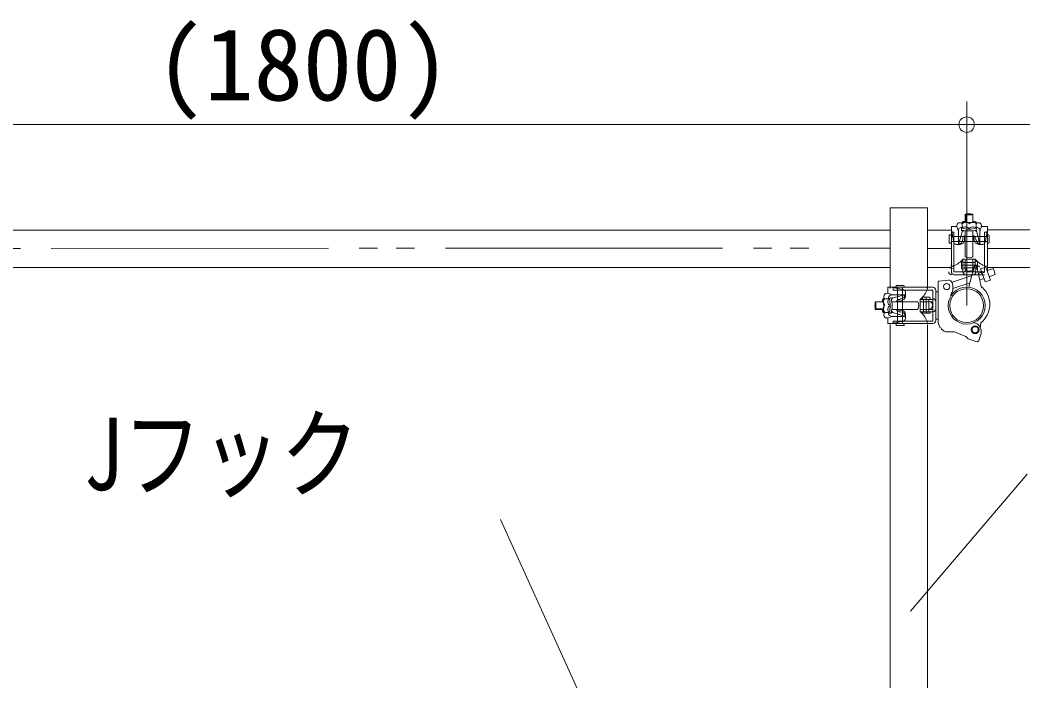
# Model space of a CAD drawing. Units: millimetres, scale not verified. Extents: x -10062 to 10062, y -6938 to 6938.
# Drawn here: x -6318 to -5015, y 3695 to 4553 of the extents above; entities that cross this region are included whole.
import ezdxf
from ezdxf.enums import TextEntityAlignment as Align

# ---------------------------------------------------------------- set-up
doc = ezdxf.new("R2010")
doc.units = ezdxf.units.MM
doc.header["$LTSCALE"] = 40
doc.header["$PDMODE"] = 32
doc.header["$PDSIZE"] = 20
doc.linetypes.add('DOUBLE_CHAIN2', pattern=[12.8, 9, -1, 0.6, -0.6, 0.6, -1])
for name, color, linetype, lineweight in [('1-1_dim', 7, 'Continuous', 9), ('1-4_text', 7, 'Continuous', 9), ('1-6_ｸﾗﾝﾌﾟ', 1, 'Continuous', 9), ('1-8_仮囲い', 7, 'Continuous', 9), ('1-9_図面枠', 7, 'Continuous', 9)]:
    doc.layers.add(name, color=color, linetype=linetype, lineweight=lineweight)
doc.styles.add('ＭＳ ゴシック', font='')
doc.styles.get('ＭＳ ゴシック').set_extended_font_data('MS Gothic')

msp = doc.modelspace()

# ---------------------------------------------------------------- linework, layer by layer
at = {"layer": '1-1_dim'}
for p, q in [((-5088.5, 4181.85), (-5088.5, 4446.86)), ((-5088.5, 4181.85), (-5088.5, 4446.86)), ((-5088.5, 4416.86), (-6888.5, 4416.86)), ((-6788.5, 4416.86), (-5188.5, 4416.86)), ((-3288.5, 4416.86), (-5088.5, 4416.86))]:
    msp.add_line(p, q, dxfattribs=at)
msp.add_point((-5088.5, 4416.86), dxfattribs=at)
at = {"layer": '1-6_ｸﾗﾝﾌﾟ'}
for p, q in [((-5090.36, 4290.46), (-5090.36, 4300.36)), ((-5089.36, 4300.06), (-5089.36, 4290.36)), ((-5080.36, 4300.36), (-5080.36, 4290.36)), ((-5094.36, 4282.06), (-5094.36, 4290.46)), ((-5076.36, 4282.06), (-5076.36, 4290.46)), ((-5111.36, 4263.86), (-5111.36, 4272.86)), ((-5108.36, 4280.46), (-5105.36, 4263.96)), ((-5108.36, 4277.36), (-5105.36, 4277.36)), ((-5105.36, 4225.86), (-5105.36, 4277.36)), ((-5101.36, 4284.46), (-5099.36, 4278.36)), ((-5099.36, 4261.36), (-5099.36, 4278.36)), ((-5099.36, 4261.36), (-5094.36, 4277.66)), ((-5095.36, 4281.26), (-5095.36, 4280.26)), ((-5090.36, 4245.36), (-5090.36, 4278.76)), ((-5080.36, 4245.36), (-5080.36, 4278.76)), ((-5075.36, 4281.26), (-5075.36, 4280.26)), ((-5071.36, 4261.36), (-5075.36, 4277.66)), ((-5069.36, 4284.46), (-5071.36, 4278.36)), ((-5071.36, 4261.36), (-5071.36, 4278.36)), ((-5069.36, 4284.46), (-5061.36, 4284.46)), ((-5065.36, 4277.36), (-5061.36, 4277.36)), ((-5061.36, 4280.46), (-5064.36, 4263.96)), ((-5061.36, 4225.86), (-5061.36, 4284.46)), ((-5059.36, 4263.86), (-5059.36, 4272.86)), ((-5108.36, 4271.66), (-5061.36, 4271.66)), ((-5108.36, 4265.16), (-5061.36, 4265.16)), ((-5096.36, 4261.36), (-5102.36, 4261.36)), ((-5093.36, 4269.76), (-5093.36, 4267.76)), ((-5091.36, 4269.76), (-5091.36, 4266.56)), ((-5079.36, 4269.76), (-5079.36, 4266.56)), ((-5077.36, 4269.76), (-5077.36, 4267.76)), ((-5073.36, 4261.36), (-5067.36, 4261.36)), ((-5095.36, 4230.16), (-5095.36, 4238.66)), ((-5095.36, 4234.36), (-5074.36, 4234.36)), ((-5093.36, 4242.36), (-5093.36, 4225.86)), ((-5093.36, 4242.36), (-5090.36, 4242.36)), ((-5093.36, 4237.86), (-5077.36, 4237.86)), ((-5090.36, 4242.36), (-5090.36, 4225.86)), ((-5089.36, 4242.36), (-5077.36, 4242.36)), ((-5080.36, 4242.36), (-5080.36, 4225.86)), ((-5077.36, 4242.36), (-5077.36, 4225.86)), ((-5074.36, 4230.16), (-5074.36, 4238.66)), ((-5113.5, 4231.95), (-5106.5, 4229.65)), ((-5082.5, 4220.55), (-5107.5, 4212.25)), ((-5104.87, 4221.86), (-5065.36, 4221.86)), ((-5093.36, 4230.86), (-5077.36, 4230.86)), ((-5086.36, 4226.46), (-5083.36, 4226.46)), ((-5085.5, 4208.35), (-5079.5, 4228.95)), ((-5079.5, 4231.35), (-5078.5, 4232.55)), ((-5079.5, 4228.95), (-5079.5, 4231.35)), ((-5075.86, 4231.35), (-5074.86, 4232.55)), ((-5075.86, 4228.95), (-5075.86, 4231.35)), ((-5075.5, 4232.05), (-5071.5, 4214.85)), ((-5068.5, 4225.15), (-5073.5, 4223.45)), ((-5064.86, 4225.15), (-5069.86, 4223.45)), ((-5063.5, 4231.95), (-5057.5, 4214.85)), ((-5053.5, 4229.95), (-5061.5, 4227.35)), ((-5170.5, 4207.85), (-5179.5, 4207.85)), ((-5125.5, 4159.75), (-5125.5, 4212.45)), ((-5124.55, 4213.58), (-5112.55, 4214.88)), ((-5085.5, 4210.95), (-5106.5, 4204.05)), ((-5085.5, 4205.95), (-5085.5, 4208.35)), ((-5065.5, 4217.25), (-5071.5, 4215.55)), ((-5071.5, 4214.85), (-5070.5, 4209.75)), ((-5070.5, 4209.75), (-5069.5, 4207.25)), ((-5069.5, 4207.25), (-5068.5, 4205.15)), ((-5057.5, 4214.85), (-5064.5, 4212.65)), ((-5132.5, 4205.85), (-5191.1, 4205.85)), ((-5191.1, 4197.85), (-5191.1, 4205.85)), ((-5191.1, 4197.85), (-5185, 4195.85)), ((-5187.1, 4205.85), (-5170.6, 4202.85)), ((-5168, 4195.85), (-5185, 4195.85)), ((-5168, 4195.85), (-5184.3, 4191.85)), ((-5184, 4201.85), (-5184, 4205.85)), ((-5169.4, 4201.85), (-5184, 4201.85)), ((-5178.3, 4158.85), (-5178.3, 4205.85)), ((-5171.8, 4158.85), (-5171.8, 4205.85)), ((-5140.5, 4201.85), (-5169.4, 4201.85)), ((-5168, 4193.85), (-5168, 4199.85)), ((-5128.5, 4162.35), (-5128.5, 4201.85)), ((-5125.5, 4199.55), (-5128.5, 4199.55)), ((-5125.5, 4199.55), (-5128.5, 4199.55)), ((-5197.1, 4186.85), (-5207, 4186.85)), ((-5206.7, 4186.85), (-5197, 4186.85)), ((-5188.7, 4190.85), (-5197.1, 4190.85)), ((-5187.9, 4191.85), (-5186.9, 4191.85)), ((-5152, 4186.85), (-5185.4, 4186.85)), ((-5176.4, 4189.85), (-5174.4, 4189.85)), ((-5176.4, 4187.85), (-5173.2, 4187.85)), ((-5149, 4189.85), (-5132.5, 4189.85)), ((-5149, 4186.85), (-5149, 4189.85)), ((-5149, 4186.85), (-5132.5, 4186.85)), ((-5149, 4177.85), (-5149, 4186.85)), ((-5136.8, 4192.85), (-5145.3, 4192.85)), ((-5144.5, 4173.85), (-5144.5, 4189.85)), ((-5141, 4171.85), (-5141, 4192.85)), ((-5137.5, 4173.85), (-5137.5, 4189.85)), ((-5133.1, 4180.85), (-5133.1, 4183.85)), ((-5197.1, 4176.85), (-5207, 4176.85)), ((-5206.7, 4177.85), (-5197, 4177.85)), ((-5188.7, 4172.85), (-5197.1, 4172.85)), ((-5187.9, 4171.85), (-5186.9, 4171.85)), ((-5152, 4176.85), (-5185.4, 4176.85)), ((-5168, 4167.85), (-5184.3, 4172.85)), ((-5176.4, 4175.85), (-5173.2, 4175.85)), ((-5176.4, 4173.85), (-5174.4, 4173.85)), ((-5168, 4170.85), (-5168, 4164.85)), ((-5149, 4176.85), (-5132.5, 4176.85)), ((-5149, 4173.85), (-5149, 4176.85)), ((-5149, 4173.85), (-5132.5, 4173.85)), ((-5136.8, 4171.85), (-5145.3, 4171.85)), ((-5191.1, 4165.85), (-5185, 4167.85)), ((-5187.1, 4158.85), (-5170.6, 4161.85)), ((-5168, 4167.85), (-5185, 4167.85)), ((-5184, 4158.85), (-5184, 4161.85)), ((-5169.4, 4161.85), (-5184, 4161.85)), ((-5170.5, 4155.85), (-5179.5, 4155.85)), ((-5140.5, 4161.85), (-5169.4, 4161.85)), ((-5132.5, 4161.85), (-5140.5, 4161.85)), ((-5125.5, 4164.15), (-5128.5, 4164.15)), ((-5125.5, 4164.15), (-5128.5, 4164.15)), ((-5123.5, 4153.25), (-5125.5, 4159.75)), ((-5123.5, 4153.25), (-5125.5, 4159.75)), ((-5086.5, 4138.75), (-5089.5, 4141.55)), ((-5076.5, 4135.35), (-5086.5, 4138.75)), ((-5074.5, 4134.85), (-5076.5, 4135.35))]:
    msp.add_line(p, q, dxfattribs=at)
for points in [[(-5108.36, 4225.86), (-5108.36, 4284.46), (-5101.36, 4284.46)], [(-5105.36, 4225.86), (-5065.36, 4225.86), (-5065.36, 4277.36)], [(-5063.5, 4231.95), (-5070.5, 4229.65), (-5064.5, 4212.65)], [(-5053.5, 4229.95), (-5051.5, 4222.05), (-5059.5, 4219.45)], [(-5132.5, 4161.85), (-5132.5, 4201.85), (-5140.5, 4201.85)], [(-5132.5, 4158.85), (-5191.1, 4158.85), (-5191.1, 4165.85)], [(-5089.5, 4141.55), (-5104.5, 4147.85), (-5115.5, 4147.95)], [(-5074.5, 4134.85), (-5073.5, 4135.75), (-5072.5, 4137.25), (-5070.5, 4143.65)]]:
    msp.add_lwpolyline(points, dxfattribs=at)
for centre, radius in [((-5114.5, 4206.65), 4), ((-5088.5, 4181.85), 24), ((-5088.5, 4181.85), 24), ((-5077.5, 4150.45), 5), ((-5077.5, 4150.45), 4)]:
    msp.add_circle(centre, radius, dxfattribs=at)
for centre, radius, start, end in [((-5097.36, 4285.56), 4, 36.195, 195.529), ((-5089.36, 4283.16), 7, 46.511, 133.489), ((-5085.36, 4310.66), 21, 256.103, 283.897), ((-5080.36, 4283.16), 7, 46.511, 133.489), ((-5073.36, 4285.56), 4, 344.471, 143.805), ((-5110.36, 4272.86), 1, 0, 180), ((-5095.36, 4279.36), 4, 71.179, 194.571), ((-5094.36, 4281.26), 1, 90, 180), ((-5094.36, 4280.26), 1, 180, 270), ((-5090.36, 4278.26), 6, 28.583, 137.521), ((-5092.36, 4277.16), 2, 90, 165), ((-5085.36, 4318.26), 37, 256.058, 283.942), ((-5085.36, 4315.76), 37, 256.058, 283.942), ((-5090.36, 4269.76), 3, 90, 180), ((-5080.36, 4278.26), 6, 42.479, 151.417), ((-5080.36, 4269.76), 3, 0, 90), ((-5077.36, 4277.16), 2, 15, 90), ((-5075.36, 4279.36), 4, 345.429, 108.821), ((-5076.36, 4281.26), 1, 0, 90), ((-5076.36, 4280.26), 1, 270, 0), ((-5060.36, 4272.86), 1, 0, 180), ((-5110.36, 4263.86), 1, 180, 0), ((-5102.36, 4264.56), 3, 190.384, 270), ((-5099.36, 4267.76), 6, 270, 0), ((-5096.36, 4266.56), 5, 270, 0), ((-5090.36, 4269.76), 1, 90, 180), ((-5080.36, 4269.76), 1, 0, 90), ((-5073.36, 4266.56), 5, 180, 270), ((-5070.36, 4267.76), 6, 180, 270), ((-5067.36, 4264.56), 3, 270, 349.616), ((-5060.36, 4263.86), 1, 180, 0), ((-5107.36, 4234.86), 2, 210.51, 329.49), ((-5114.36, 4259.16), 27, 290.106, 321.428), ((-5094.36, 4238.66), 1, 0, 180), ((-5085.36, 4255.06), 11, 242.604, 297.396), ((-5077.5, 4231.55), 2, 21.731, 135.115), ((-5056.36, 4259.16), 27, 218.572, 249.894), ((-5075.36, 4238.66), 1, 0, 180), ((-5073.86, 4231.55), 2, 21.731, 135.115), ((-5063.36, 4234.86), 2, 210.51, 329.49), ((-5108, 4225.86), 4, 180, 270), ((-5104.36, 4225.86), 4, 180, 270), ((-5094.36, 4230.16), 1, 180, 0), ((-5089.36, 4225.86), 4, 180, 270), ((-5086.36, 4229.66), 3, 180, 270), ((-5083.36, 4229.66), 3, 270, 0), ((-5080.36, 4225.86), 4, 270, 0), ((-5075.36, 4230.16), 1, 180, 0), ((-5179.5, 4206.85), 1, 90, 270), ((-5170.5, 4206.85), 1, 270, 90), ((-5124.51, 4212.58), 1, 92.236, 187.807), ((-5112.1, 4209.9), 5, 15.541, 95.066), ((-5123.3, 4205.53), 17, 338.233, 19.633), ((-5192.2, 4193.85), 4, 74.471, 233.805), ((-5186, 4191.85), 4, 75.429, 198.821), ((-5174.4, 4196.85), 6, 270, 0), ((-5171.2, 4199.85), 3, 0, 79.616), ((-5165.8, 4210.85), 27, 308.572, 339.894), ((-5141.5, 4203.85), 2, 300.51, 59.49), ((-5132.5, 4201.85), 4, 0, 90), ((-5097.87, 4192.08), 12, 143.446, 166.626), ((-5088.5, 4183.45), 30, 307.54, 46.918), ((-5217.3, 4181.85), 21, 346.103, 13.897), ((-5189.8, 4186.85), 7, 136.511, 223.489), ((-5189.8, 4177.85), 7, 136.511, 223.489), ((-5184.9, 4186.85), 6, 132.479, 241.417), ((-5184.9, 4176.85), 6, 118.583, 227.521), ((-5224.9, 4181.85), 37, 346.058, 13.942), ((-5187.9, 4190.85), 1, 90, 180), ((-5186.9, 4190.85), 1, 0, 90), ((-5222.4, 4181.85), 37, 346.058, 13.942), ((-5183.8, 4189.85), 2, 105, 180), ((-5176.4, 4186.85), 3, 90, 180), ((-5176.4, 4186.85), 1, 90, 180), ((-5173.2, 4193.85), 5, 270, 0), ((-5161.7, 4181.85), 11, 332.604, 27.396), ((-5145.3, 4191.85), 1, 90, 270), ((-5136.8, 4191.85), 1, 270, 90), ((-5136.3, 4183.85), 3, 0, 90), ((-5132.5, 4186.85), 4, 0, 90), ((-5192.2, 4169.85), 4, 126.195, 285.529), ((-5186, 4171.85), 4, 161.179, 284.571), ((-5187.9, 4172.85), 1, 180, 270), ((-5186.9, 4172.85), 1, 270, 0), ((-5183.8, 4174.85), 2, 180, 255), ((-5176.4, 4176.85), 3, 180, 270), ((-5176.4, 4176.85), 1, 180, 270), ((-5174.4, 4167.85), 6, 0, 90), ((-5173.2, 4170.85), 5, 0, 90), ((-5165.8, 4152.85), 27, 20.106, 51.428), ((-5145.3, 4172.85), 1, 90, 270), ((-5136.8, 4172.85), 1, 270, 90), ((-5136.3, 4180.85), 3, 270, 0), ((-5132.5, 4177.85), 4, 270, 0), ((-5179.5, 4156.85), 1, 90, 270), ((-5171.2, 4164.85), 3, 280.384, 0), ((-5170.5, 4156.85), 1, 270, 90), ((-5141.5, 4159.85), 2, 300.51, 59.49), ((-5132.5, 4162.85), 4, 270, 0), ((-5079.5, 4150.45), 9, 45.443, 101.661), ((-5083.5, 4147.65), 14, 342.968, 41.535), ((-5053.5, 4155.85), 17, 166.304, 186.801), ((-5115.5, 4155.45), 7, 197.072, 270.824), ((-5115.5, 4155.45), 7, 197.072, 270.824)]:
    msp.add_arc(centre, radius, start, end, dxfattribs=at)
for centre, major_axis in [((-5085.36, 4300.36), (-5, 0)), ((-5207, 4181.85), (0, -5))]:
    msp.add_ellipse(centre, major_axis=major_axis, ratio=0.1218, dxfattribs=at)
for centre, major_axis in [((-5085.36, 4290.46), (-9, 0)), ((-5197.1, 4181.85), (0, -9))]:
    msp.add_ellipse(centre, major_axis=major_axis, ratio=0.1021, start_param=5.3014195, end_param=10.4065432, dxfattribs=at)
at = {"layer": '1-8_仮囲い'}
for p, q in [((-5139.28, 4308.95), (-5187.88, 4308.95)), ((-5187.88, 4308.95), (-5187.88, 4204.25)), ((-5139.28, 4308.95), (-5139.28, 4204.25)), ((-6790.06, 4279.96), (-5188.53, 4279.96)), ((-5139.93, 4279.96), (-5108.36, 4279.96)), ((-5061.36, 4280.07), (-3308.36, 4280.07)), ((-6790.06, 4231.49), (-5188.53, 4231.49)), ((-5139.93, 4231.43), (-5108.36, 4231.43)), ((-5061.36, 4231.49), (-3314.22, 4231.49)), ((-5187.88, 4157.25), (-5187.88, 3436.73)), ((-5139.28, 4157.25), (-5139.28, 3436.73))]:
    msp.add_line(p, q, dxfattribs=at)
at = {"layer": '1-8_仮囲い', "linetype": 'DOUBLE_CHAIN2'}
for p, q in [((-6789.58, 4255.89), (-5187.88, 4256.6)), ((-5139.28, 4255.89), (-5108.36, 4255.89)), ((-5061.36, 4255.89), (-3308.36, 4255.89))]:
    msp.add_line(p, q, dxfattribs=at)
at = {"layer": '1-8_仮囲い'}
msp.add_circle((-5088.5, 4181.85), 22, dxfattribs=at)
at = {"layer": '1-9_図面枠'}
for p, q in [((-5161.68, 3785.23), (-5010.16, 3963.13)), ((-5459.01, 3385.8), (-5693.85, 3904.31))]:
    msp.add_line(p, q, dxfattribs=at)

# ---------------------------------------------------------------- texts
at = {"layer": '1-1_dim', "color": 2, "style": 'ＭＳ ゴシック'}
msp.add_text('(1800)', height=93.84, dxfattribs=at).set_placement((-6142.1, 4420.06), align=Align.BOTTOM_LEFT)
at = {"layer": '1-4_text', "style": 'ＭＳ ゴシック', "width": 0.8}
msp.add_text('Jフック', height=93.84, dxfattribs=at).set_placement((-6235.56, 3914.17), align=Align.BOTTOM_LEFT)

doc.saveas('drawing.dxf')
